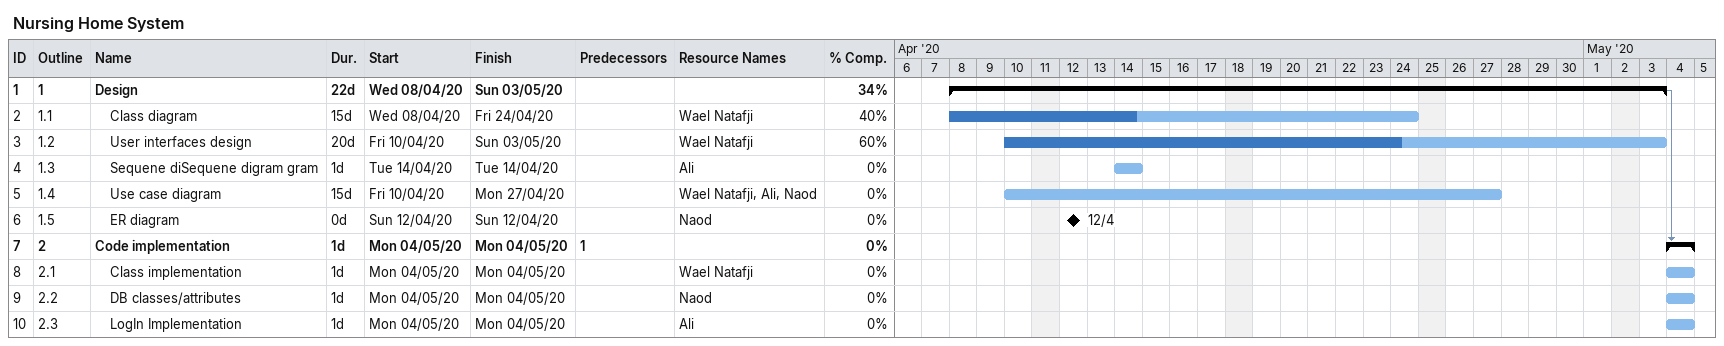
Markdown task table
Nursing Home System

| ID | WBS | Task | Duration | Start | Finish | Predecessors | Resources | % complete |
|---|---|---|---|---|---|---|---|---|
| 1 | 1 | **Design** | 22d | 2020-04-08 | 2020-05-03 |  |  | 34 |
| 2 | 1.1 | Class diagram | 15d | 2020-04-08 | 2020-04-24 |  | Wael Natafji | 40 |
| 3 | 1.2 | User interfaces design | 20d | 2020-04-10 | 2020-05-03 |  | Wael Natafji | 60 |
| 4 | 1.3 | Sequene diSequene digram gram | 1d | 2020-04-14 | 2020-04-14 |  | Ali | 0 |
| 5 | 1.4 | Use case diagram | 15d | 2020-04-10 | 2020-04-27 |  | Wael Natafji, Ali, Naod | 0 |
| 6 | 1.5 | ER diagram | 0d | 2020-04-12 | 2020-04-12 |  | Naod | 0 |
| 7 | 2 | **Code implementation** | 1d | 2020-05-04 | 2020-05-04 | 1 |  | 0 |
| 8 | 2.1 | Class implementation | 1d | 2020-05-04 | 2020-05-04 |  | Wael Natafji | 0 |
| 9 | 2.2 | DB classes/attributes | 1d | 2020-05-04 | 2020-05-04 |  | Naod | 0 |
| 10 | 2.3 | LogIn Implementation | 1d | 2020-05-04 | 2020-05-04 |  | Ali | 0 |
